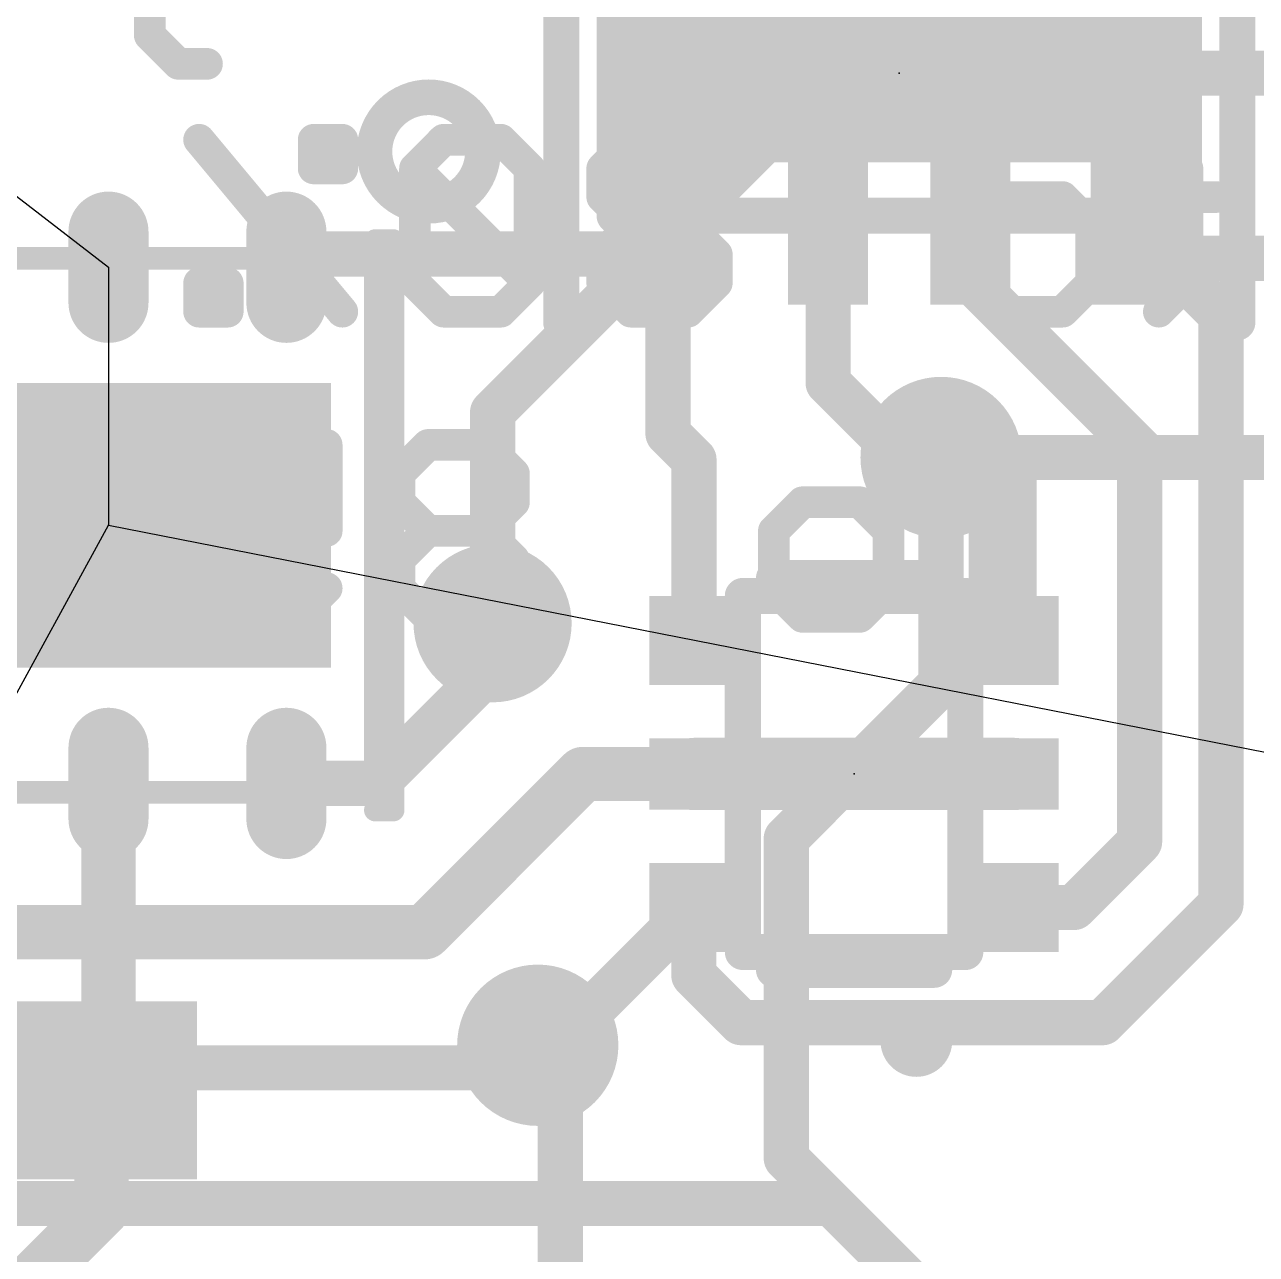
# Model space of a CAD drawing. Extents: x -0.1 to 25.5, y -0.1 to 17.9.
# Drawn here: x 12.23 to 19.15, y 4.79 to 11.7 of the extents above; entities that cross this region are included whole.
import ezdxf

# ---------------------------------------------------------------- set-up
doc = ezdxf.new("R2010")
doc.units = 0
for name, color, linetype in [('1', 12, 'CONTINUOUS'), ('16', 5, 'CONTINUOUS'), ('18', 110, 'CONTINUOUS'), ('19', 53, 'CONTINUOUS'), ('21', 40, 'CONTINUOUS'), ('22', 6, 'CONTINUOUS'), ('23', 53, 'CONTINUOUS'), ('51', 253, 'CONTINUOUS')]:
    doc.layers.add(name, color=color, linetype=linetype)

# ---------------------------------------------------------------- blocks, each defined once
blk = doc.blocks.new('RECT')
blk.add_solid([(-0.5, -0.5), (0.5, -0.5), (-0.5, 0.5), (0.5, 0.5)])
blk = doc.blocks.new('RECT136000X72000R100')
at = {"const_width": 0.225}
blk.add_lwpolyline([(0.3125, 0), (0.3125, 0, 0.4142), (0.2, 0.1125), (-0.2, 0.1125, 0.4142), (-0.3125, 0), (-0.3125, 0, 0.4142), (-0.2, -0.1125), (0.2, -0.1125, 0.4142)], format="xyb", close=True, dxfattribs=at)
blk.add_solid([(-0.2254, -0.0254), (0.2254, -0.0254), (-0.2254, 0.0254), (0.2254, 0.0254)])
blk = doc.blocks.new('ROUNDV')
at = {"const_width": 0.5}
blk.add_lwpolyline([(0, -0.25, 1), (0, 0.25, 1), (0, -0.25)], format="xyb", dxfattribs=at)

msp = doc.modelspace()

# ---------------------------------------------------------------- linework, layer by layer
at = {"layer": '1'}
for points, const_width in [([(15.845, 11.714), (15.845, 12.28)], 0.3048), ([(17.545, 12.28), (17.545, 11.703)], 0.3048), ([(16.129, 11.43), (15.845, 11.714)], 0.3048), ([(17.545, 11.703), (17.272, 11.43)], 0.3048), ([(17.272, 11.43), (16.129, 11.43)], 0.3048), ([(17.545, 10.941), (18.034, 11.43)], 0.254), ([(18.034, 11.43), (19.685, 11.43)], 0.254), ([(17.545, 10.58), (17.545, 10.941)], 0.254), ([(15.845, 10.414), (15.845, 10.58)], 0.254), ([(16.745, 10.58), (16.745, 9.691)], 0.254), ([(17.545, 10.58), (17.545, 10.268)], 0.254), ([(18.635, 10.39), (18.445, 10.58)], 0.254), ([(18.445, 10.58), (18.953, 10.072)], 0.254), ([(13.7, 10.34), (13.774, 10.414)], 0.254), ([(13.774, 10.414), (15.845, 10.414)], 0.254), ([(15.845, 9.405), (15.845, 10.414)], 0.254), ([(20.346, 10.39), (18.635, 10.39)], 0.254), ([(17.545, 10.268), (18.4958, 9.3172)], 0.254), ([(18.953, 10.072), (18.953, 6.761)], 0.254), ([(17.165, 9.271), (16.745, 9.691)], 0.254), ([(15.991, 9.259), (15.845, 9.405)], 0.254), ([(18.4958, 9.3172), (18.4958, 7.112)], 0.254), ([(15.991, 8.243), (15.991, 9.259)], 0.254), ([(17.165, 9.271), (17.38, 9.271)], 0.254), ([(17.38, 9.271), (17.38, 9.132)], 0.254), ([(17.791, 9.132), (17.38, 9.132)], 0.254), ([(17.791, 9.132), (17.791, 8.243)], 0.254), ([(14.859, 8.3399), (14.859, 8.091)], 0.254), ([(14.859, 8.091), (14.208, 7.44)], 0.254), ([(15.991, 7.493), (17.791, 7.493)], 0.4064), ([(14.478, 6.604), (15.367, 7.493)], 0.3048), ([(15.367, 7.493), (15.991, 7.493)], 0.3048), ([(12.7, 7.44), (12.7, 6.604)], 0.3048), ([(13.7, 7.44), (14.208, 7.44)], 0.254), ([(18.4958, 7.112), (18.1268, 6.743)], 0.254), ([(15.991, 6.743), (15.217, 5.969)], 0.254), ([(15.991, 6.743), (15.9905, 6.7425)], 0.254), ([(15.9905, 6.3615), (15.9905, 6.7425)], 0.254), ([(17.791, 6.743), (18.1268, 6.743)], 0.254), ([(18.953, 6.761), (18.288, 6.096)], 0.254), ([(11.43, 6.604), (12.7, 6.604)], 0.3048), ([(12.7, 5.754), (12.7, 6.604)], 0.3048), ([(12.7, 6.604), (14.478, 6.604)], 0.3048), ([(16.256, 6.096), (15.9905, 6.3615)], 0.254), ([(18.288, 6.096), (16.256, 6.096)], 0.254), ([(15.217, 5.969), (15.113, 5.969)], 0.254), ([(15.113, 5.969), (15.24, 5.842)], 0.254), ([(15.24, 5.842), (15.24, 2.54)], 0.254), ([(12.7, 5.754), (12.661, 5.715)], 0.3048), ([(12.661, 5.041), (12.661, 5.715)], 0.3048), ([(10.16, 2.54), (12.661, 5.041)], 0.3048)]:
    msp.add_lwpolyline(points, dxfattribs=dict(at, const_width=const_width))
for points, const_width in [([(15.8989, 11.7679, 1), (15.7911, 11.6601)], 0.1524), ([(17.5989, 11.6491, 1), (17.4911, 11.7569)], 0.1524), ([(15.7688, 11.714, 1), (15.9212, 11.714)], 0.1524), ([(17.4688, 11.703, 1), (17.6212, 11.703)], 0.1524), ([(16.129, 11.5062, 1), (16.129, 11.3538)], 0.1524), ([(17.272, 11.3538, 1), (17.272, 11.5062)], 0.1524), ([(16.0751, 11.3761, 1), (16.1829, 11.4839)], 0.1524), ([(17.2181, 11.4839, 1), (17.3259, 11.3761)], 0.1524), ([(18.034, 11.4935, 1), (18.034, 11.3665)], 0.127), ([(18.0789, 11.3851, 1), (17.9891, 11.4749)], 0.127), ([(17.6085, 10.941, 1), (17.4815, 10.941)], 0.127), ([(17.5001, 10.9859, 1), (17.5899, 10.8961)], 0.127), ([(15.9085, 10.58, 1), (15.7815, 10.58)], 0.127), ([(16.8085, 10.58, 1), (16.6815, 10.58)], 0.127), ([(17.6085, 10.58, 1), (17.4815, 10.58)], 0.127), ([(18.4899, 10.6249, 1), (18.4001, 10.5351)], 0.127), ([(18.4899, 10.6249, 1), (18.4001, 10.5351)], 0.127), ([(17.4815, 10.58, 1), (17.6085, 10.58)], 0.127), ([(13.774, 10.4775, 1), (13.774, 10.3505)], 0.127), ([(13.8189, 10.3691, 1), (13.7291, 10.4589)], 0.127), ([(15.9085, 10.414, 1), (15.7815, 10.414)], 0.127), ([(15.845, 10.3505, 1), (15.845, 10.4775)], 0.127), ([(15.7815, 10.414, 1), (15.9085, 10.414)], 0.127), ([(18.635, 10.4535, 1), (18.635, 10.3265)], 0.127), ([(18.5901, 10.3451, 1), (18.6799, 10.4349)], 0.127), ([(13.6551, 10.3849, 1), (13.7449, 10.2951)], 0.127), ([(17.5899, 10.3129, 1), (17.5001, 10.2231)], 0.127), ([(17.4815, 10.268, 1), (17.6085, 10.268)], 0.127), ([(19.0165, 10.072, 1), (18.8895, 10.072)], 0.127), ([(18.9081, 10.0271, 1), (18.9979, 10.1169)], 0.127), ([(16.7899, 9.7359, 1), (16.7001, 9.6461)], 0.127), ([(16.6815, 9.691, 1), (16.8085, 9.691)], 0.127), ([(15.8899, 9.4499, 1), (15.8001, 9.3601)], 0.127), ([(15.7815, 9.405, 1), (15.9085, 9.405)], 0.127), ([(18.5593, 9.3172, 1), (18.4323, 9.3172)], 0.127), ([(18.4509, 9.2723, 1), (18.5407, 9.3621)], 0.127), ([(16.0545, 9.259, 1), (15.9275, 9.259)], 0.127), ([(15.9461, 9.2141, 1), (16.0359, 9.3039)], 0.127), ([(17.165, 9.3345, 1), (17.165, 9.2075)], 0.127), ([(17.1201, 9.2261, 1), (17.2099, 9.3159)], 0.127), ([(17.4435, 9.271, 1), (17.3165, 9.271)], 0.127), ([(17.38, 9.2075, 1), (17.38, 9.3345)], 0.127), ([(17.38, 9.1955, 1), (17.38, 9.0685)], 0.127), ([(17.8545, 9.132, 1), (17.7275, 9.132)], 0.127), ([(17.791, 9.0685, 1), (17.791, 9.1955)], 0.127), ([(17.3165, 9.132, 1), (17.4435, 9.132)], 0.127), ([(14.9225, 8.3399, 1), (14.7955, 8.3399)], 0.127), ([(15.9275, 8.243, 1), (16.0545, 8.243)], 0.127), ([(17.7275, 8.243, 1), (17.8545, 8.243)], 0.127), ([(14.9039, 8.0461, 1), (14.8141, 8.1359)], 0.127), ([(14.7955, 8.091, 1), (14.9225, 8.091)], 0.127), ([(15.991, 7.5946, 1), (15.991, 7.3914)], 0.2032), ([(17.791, 7.3914, 1), (17.791, 7.5946)], 0.2032), ([(15.367, 7.5692, 1), (15.367, 7.4168)], 0.1524), ([(15.4209, 7.4391, 1), (15.3131, 7.5469)], 0.1524), ([(15.991, 7.4168, 1), (15.991, 7.5692)], 0.1524), ([(12.7762, 7.44, 1), (12.6238, 7.44)], 0.1524), ([(13.7, 7.5035, 1), (13.7, 7.3765)], 0.127), ([(14.1631, 7.4849, 1), (14.2529, 7.3951)], 0.127), ([(14.208, 7.3765, 1), (14.208, 7.5035)], 0.127), ([(18.5407, 7.0671, 1), (18.4509, 7.1569)], 0.127), ([(18.4323, 7.112, 1), (18.5593, 7.112)], 0.127), ([(16.054, 6.7425, 1), (15.927, 6.7425)], 0.127), ([(16.0359, 6.6981, 1), (15.9461, 6.7879)], 0.127), ([(16.0359, 6.6981, 1), (15.9461, 6.7879)], 0.127), ([(17.791, 6.8065, 1), (17.791, 6.6795)], 0.127), ([(18.1268, 6.6795, 1), (18.1268, 6.8065)], 0.127), ([(18.9979, 6.7161, 1), (18.9081, 6.8059)], 0.127), ([(15.9456, 6.7874, 1), (16.0354, 6.6976)], 0.127), ([(18.0819, 6.7879, 1), (18.1717, 6.6981)], 0.127), ([(18.8895, 6.761, 1), (19.0165, 6.761)], 0.127), ([(12.7762, 6.604, 1), (12.6238, 6.604)], 0.1524), ([(12.7, 6.6802, 1), (12.7, 6.5278)], 0.1524), ([(12.7, 6.5278, 1), (12.7, 6.6802)], 0.1524), ([(14.4241, 6.6579, 1), (14.5319, 6.5501)], 0.1524), ([(14.478, 6.5278, 1), (14.478, 6.6802)], 0.1524), ([(12.6238, 6.604, 1), (12.7762, 6.604)], 0.1524), ([(16.0354, 6.4064, 1), (15.9456, 6.3166)], 0.127), ([(15.927, 6.3615, 1), (16.054, 6.3615)], 0.127), ([(16.256, 6.1595, 1), (16.256, 6.0325)], 0.127), ([(16.2111, 6.0511, 1), (16.3009, 6.1409)], 0.127), ([(18.2431, 6.1409, 1), (18.3329, 6.0511)], 0.127), ([(18.288, 6.0325, 1), (18.288, 6.1595)], 0.127), ([(15.113, 6.0325, 1), (15.113, 5.9055)], 0.127), ([(15.1579, 6.0139, 1), (15.0681, 5.9241)], 0.127), ([(15.217, 5.9055, 1), (15.217, 6.0325)], 0.127), ([(15.1721, 6.0139, 1), (15.2619, 5.9241)], 0.127), ([(15.3035, 5.842, 1), (15.1765, 5.842)], 0.127), ([(12.7539, 5.7001, 1), (12.6461, 5.8079)], 0.1524), ([(15.1951, 5.7971, 1), (15.2849, 5.8869)], 0.127), ([(12.7372, 5.715, 1), (12.5848, 5.715)], 0.1524), ([(12.6071, 5.7689, 1), (12.7149, 5.6611)], 0.1524), ([(12.6238, 5.754, 1), (12.7762, 5.754)], 0.1524), ([(12.7149, 4.9871, 1), (12.6071, 5.0949)], 0.1524), ([(12.5848, 5.041, 1), (12.7372, 5.041)], 0.1524)]:
    msp.add_lwpolyline(points, format="xyb", dxfattribs=dict(at, const_width=const_width))
at = {"layer": '16', "const_width": 0.254}
for points in [[(14.859, 9.525), (16.764, 11.43)], [(16.764, 11.43), (19.685, 11.43)], [(14.859, 8.3399), (14.859, 9.525)], [(21.844, 9.271), (17.38, 9.271)], [(17.38, 9.271), (17.38, 8.001)], [(17.38, 8.001), (16.51, 7.131)], [(16.51, 7.131), (16.51, 5.334)], [(14.986, 5.842), (15.113, 5.969)], [(14.986, 5.842), (7.62, 5.842)], [(16.51, 5.334), (16.764, 5.08)], [(7.5281, 5.08), (16.764, 5.08)], [(16.764, 5.08), (17.78, 4.064)]]:
    msp.add_lwpolyline(points, dxfattribs=at)
at = {"layer": '16', "const_width": 0.127}
for points in [[(16.764, 11.4935, 1), (16.764, 11.3665)], [(16.8089, 11.3851, 1), (16.7191, 11.4749)], [(14.9225, 9.525, 1), (14.7955, 9.525)], [(14.8141, 9.5699, 1), (14.9039, 9.4801)], [(17.38, 9.3345, 1), (17.38, 9.2075)], [(17.4435, 9.271, 1), (17.3165, 9.271)], [(14.7955, 8.3399, 1), (14.9225, 8.3399)], [(17.4249, 7.9561, 1), (17.3351, 8.0459)], [(17.3165, 8.001, 1), (17.4435, 8.001)], [(16.5735, 7.131, 1), (16.4465, 7.131)], [(16.4651, 7.1759, 1), (16.5549, 7.0861)], [(15.1579, 5.9241, 1), (15.0681, 6.0139)], [(14.986, 5.7785, 1), (14.986, 5.9055)], [(14.9411, 5.8869, 1), (15.0309, 5.7971)], [(16.5549, 5.3789, 1), (16.4651, 5.2891)], [(16.4465, 5.334, 1), (16.5735, 5.334)], [(16.8089, 5.1249, 1), (16.7191, 5.0351)], [(16.764, 5.0165, 1), (16.764, 5.1435)], [(16.7191, 5.0351, 1), (16.8089, 5.1249)]]:
    msp.add_lwpolyline(points, format="xyb", dxfattribs=at)
at = {"layer": '19'}
for p, q in [((10.795, 11.811), (12.7, 10.34)), ((12.7, 10.34), (12.7, 8.89)), ((10.961, 5.715), (12.7, 8.89)), ((12.7, 8.89), (20.346, 7.39))]:
    msp.add_line(p, q, dxfattribs=at)
at = {"layer": '21'}
for points, const_width in [([(15.245, 10.03), (15.245, 12.83)], 0.2032), ([(19.045, 12.83), (19.045, 10.03)], 0.2032), ([(14.2, 10.49), (14.3, 10.49)], 0.127), ([(14.3, 10.49), (14.3, 7.29)], 0.127), ([(16.441, 8.593), (17.341, 8.593)], 0.2032), ([(14.3, 7.29), (14.2, 7.29)], 0.127), ([(16.441, 6.393), (17.341, 6.393)], 0.2032)]:
    msp.add_lwpolyline(points, dxfattribs=dict(at, const_width=const_width))
for points, const_width in [([(14.5, 10.89, 1), (14.5, 11.09, 1), (14.5, 10.89)], 0.6096), ([(14.2, 10.5218, 1), (14.2, 10.4582)], 0.0635), ([(14.3318, 10.49, 1), (14.2683, 10.49)], 0.0635), ([(14.3, 10.4582, 1), (14.3, 10.5218)], 0.0635), ([(15.1942, 10.03, 1), (15.2958, 10.03)], 0.1016), ([(18.9942, 10.03, 1), (19.0958, 10.03)], 0.1016), ([(16.441, 8.6438, 1), (16.441, 8.5422)], 0.1016), ([(17.341, 8.5422, 1), (17.341, 8.6438)], 0.1016), ([(14.2, 7.3217, 1), (14.2, 7.2583)], 0.0635), ([(14.3, 7.2583, 1), (14.3, 7.3217)], 0.0635), ([(14.2683, 7.29, 1), (14.3318, 7.29)], 0.0635), ([(16.441, 6.4438, 1), (16.441, 6.3422)], 0.1016), ([(17.341, 6.3422, 1), (17.341, 6.4438)], 0.1016), ([(17.241, 5.893, 1), (17.241, 6.093, 1), (17.241, 5.893)], 0.2032)]:
    msp.add_lwpolyline(points, format="xyb", dxfattribs=dict(at, const_width=const_width))
at = {"layer": '22', "const_width": 0.1778}
for points in [[(12.9318, 12.4487), (12.9318, 11.6436)], [(12.9318, 11.6436), (13.0928, 11.4826)], [(13.0928, 11.4826), (13.2539, 11.4826)], [(14.0144, 10.0902), (13.2094, 11.0562)], [(14.0144, 11.0562), (13.8534, 11.0562)], [(13.8534, 11.0562), (13.8534, 10.8952)], [(14.0144, 10.8952), (14.0144, 11.0562)], [(14.5838, 11.0562), (14.4228, 10.8952)], [(14.9058, 11.0562), (14.5838, 11.0562)], [(15.0668, 10.8952), (14.9058, 11.0562)], [(15.6363, 11.0562), (15.4753, 10.8952)], [(15.9583, 11.0562), (15.6363, 11.0562)], [(16.1193, 10.8952), (15.9583, 11.0562)], [(13.8534, 10.8952), (14.0144, 10.8952)], [(14.4228, 10.8952), (14.4228, 10.2512)], [(15.0668, 10.2512), (14.4228, 10.8952)], [(15.0668, 10.2512), (15.0668, 10.8952)], [(15.4753, 10.8952), (15.4753, 10.7342)], [(16.1193, 10.7342), (16.1193, 10.8952)], [(18.7649, 10.8952), (18.7649, 10.2512)], [(15.4753, 10.7342), (15.6363, 10.5732)], [(15.9583, 10.5732), (16.1193, 10.7342)], [(17.5802, 10.5732), (17.7412, 10.7342)], [(17.7412, 10.7342), (18.0632, 10.7342)], [(18.0632, 10.7342), (18.2242, 10.5732)], [(18.9259, 10.7342), (18.6039, 10.7342)], [(15.6363, 10.5732), (15.4753, 10.4122)], [(15.9583, 10.5732), (15.6363, 10.5732)], [(16.1193, 10.4122), (15.9583, 10.5732)], [(17.5802, 10.2512), (17.5802, 10.5732)], [(18.2242, 10.5732), (18.2242, 10.2512)], [(15.4753, 10.4122), (15.4753, 10.2512)], [(16.1193, 10.2512), (16.1193, 10.4122)], [(13.3704, 10.2512), (13.2094, 10.2512)], [(13.2094, 10.2512), (13.2094, 10.0902)], [(13.3704, 10.0902), (13.3704, 10.2512)], [(14.4228, 10.2512), (14.5838, 10.0902)], [(14.9058, 10.0902), (15.0668, 10.2512)], [(15.4753, 10.2512), (15.6363, 10.0902)], [(15.9583, 10.0902), (16.1193, 10.2512)], [(17.7412, 10.0902), (17.5802, 10.2512)], [(18.2242, 10.2512), (18.0632, 10.0902)], [(18.7649, 10.2512), (18.6039, 10.0902)], [(13.2094, 10.0902), (13.3704, 10.0902)], [(14.5838, 10.0902), (14.9058, 10.0902)], [(15.6363, 10.0902), (15.9583, 10.0902)], [(18.0632, 10.0902), (17.7412, 10.0902)], [(12.5522, 9.3417), (12.3912, 9.1807)], [(12.7132, 9.3417), (12.5522, 9.3417)], [(12.8742, 9.1807), (12.7132, 9.3417)], [(13.2827, 9.3417), (13.9267, 9.3417)], [(13.9267, 9.3417), (13.9267, 8.8587)], [(14.4961, 9.3417), (14.3351, 9.1807)], [(14.8181, 9.3417), (14.4961, 9.3417)], [(14.9791, 9.1807), (14.8181, 9.3417)], [(12.3912, 9.1807), (12.3912, 9.0197)], [(12.8742, 9.0197), (12.8742, 9.1807)], [(14.3351, 9.1807), (14.3351, 9.0197)], [(14.9791, 9.0197), (14.9791, 9.1807)], [(17.6247, 9.1807), (17.6247, 8.5367)], [(12.3912, 9.0197), (12.5522, 8.8587)], [(12.7132, 8.8587), (12.8742, 9.0197)], [(13.4437, 9.0197), (13.2827, 8.8587)], [(13.6047, 9.0197), (13.4437, 9.0197)], [(13.9267, 8.8587), (13.6047, 9.0197)], [(14.3351, 9.0197), (14.4961, 8.8587)], [(14.8181, 8.8587), (14.9791, 9.0197)], [(16.44, 8.8587), (16.601, 9.0197)], [(16.601, 9.0197), (16.923, 9.0197)], [(16.923, 9.0197), (17.0841, 8.8587)], [(17.7857, 9.0197), (17.4637, 9.0197)], [(12.5522, 8.8587), (12.7132, 8.8587)], [(13.2827, 8.8587), (13.2827, 8.5367)], [(14.4961, 8.8587), (14.3351, 8.6977)], [(14.8181, 8.8587), (14.4961, 8.8587)], [(14.9791, 8.6977), (14.8181, 8.8587)], [(16.44, 8.5367), (16.44, 8.8587)], [(17.0841, 8.8587), (17.0841, 8.5367)], [(14.3351, 8.6977), (14.3351, 8.5367)], [(14.9791, 8.5367), (14.9791, 8.6977)], [(13.2827, 8.5367), (13.4437, 8.3757)], [(13.7657, 8.3757), (13.9267, 8.5367)], [(14.3351, 8.5367), (14.4961, 8.3757)], [(14.8181, 8.3757), (14.9791, 8.5367)], [(16.601, 8.3757), (16.44, 8.5367)], [(17.0841, 8.5367), (16.923, 8.3757)], [(17.6247, 8.5367), (17.4637, 8.3757)], [(13.4437, 8.3757), (13.7657, 8.3757)], [(14.4961, 8.3757), (14.8181, 8.3757)], [(16.923, 8.3757), (16.601, 8.3757)]]:
    msp.add_lwpolyline(points, dxfattribs=at)
at = {"layer": '22', "const_width": 0.0889}
for points in [[(12.9633, 11.6751, 1), (12.9004, 11.6122)], [(12.8874, 11.6436, 1), (12.9763, 11.6436)], [(13.0928, 11.5271, 1), (13.0928, 11.4382)], [(13.2539, 11.4382, 1), (13.2539, 11.5271)], [(13.0614, 11.4512, 1), (13.1243, 11.5141)], [(13.2435, 11.0846, 1), (13.1752, 11.0277)], [(13.8978, 11.0562, 1), (13.8089, 11.0562)], [(13.8534, 11.1006, 1), (13.8534, 11.0117)], [(14.0588, 11.0562, 1), (13.9699, 11.0562)], [(14.0144, 11.0117, 1), (14.0144, 11.1006)], [(14.5838, 11.1006, 1), (14.5838, 11.0117)], [(14.6153, 11.0247, 1), (14.5524, 11.0876)], [(14.9373, 11.0876, 1), (14.8744, 11.0247)], [(14.9058, 11.0117, 1), (14.9058, 11.1006)], [(15.6363, 11.1006, 1), (15.6363, 11.0117)], [(15.6677, 11.0247, 1), (15.6049, 11.0876)], [(15.9897, 11.0876, 1), (15.9269, 11.0247)], [(15.9583, 11.0117, 1), (15.9583, 11.1006)], [(13.8089, 10.8952, 1), (13.8978, 10.8952)], [(13.8534, 10.9396, 1), (13.8534, 10.8507)], [(13.9699, 10.8952, 1), (14.0588, 10.8952)], [(14.0144, 10.8507, 1), (14.0144, 10.9396)], [(14.4673, 10.8952, 1), (14.3784, 10.8952)], [(14.4543, 10.9266, 1), (14.3914, 10.8637)], [(14.3914, 10.9266, 1), (14.4543, 10.8637)], [(15.1113, 10.8952, 1), (15.0224, 10.8952)], [(15.0354, 10.8637, 1), (15.0983, 10.9266)], [(15.5197, 10.8952, 1), (15.4308, 10.8952)], [(15.4439, 10.9266, 1), (15.5067, 10.8637)], [(16.1638, 10.8952, 1), (16.0748, 10.8952)], [(16.0879, 10.8637, 1), (16.1507, 10.9266)], [(18.8093, 10.8952, 1), (18.7204, 10.8952)], [(15.5067, 10.7656, 1), (15.4439, 10.7027)], [(16.1507, 10.7027, 1), (16.0879, 10.7656)], [(17.7412, 10.7786, 1), (17.7412, 10.6897)], [(17.7726, 10.7027, 1), (17.7098, 10.7656)], [(18.0946, 10.7656, 1), (18.0318, 10.7027)], [(18.0632, 10.6897, 1), (18.0632, 10.7786)], [(18.6039, 10.7786, 1), (18.6039, 10.6897)], [(18.9259, 10.6897, 1), (18.9259, 10.7786)], [(15.4308, 10.7342, 1), (15.5197, 10.7342)], [(16.0748, 10.7342, 1), (16.1638, 10.7342)], [(15.6363, 10.6176, 1), (15.6363, 10.5287)], [(15.6677, 10.5417, 1), (15.6049, 10.6046)], [(15.9897, 10.6046, 1), (15.9269, 10.5417)], [(15.9583, 10.5287, 1), (15.9583, 10.6176)], [(17.6247, 10.5732, 1), (17.5358, 10.5732)], [(18.2687, 10.5732, 1), (18.1798, 10.5732)], [(15.6049, 10.5417, 1), (15.6677, 10.6046)], [(15.9269, 10.6046, 1), (15.9897, 10.5417)], [(17.5488, 10.6046, 1), (17.6116, 10.5417)], [(18.1928, 10.5417, 1), (18.2556, 10.6046)], [(15.5197, 10.4122, 1), (15.4308, 10.4122)], [(15.4439, 10.4436, 1), (15.5067, 10.3807)], [(16.1638, 10.4122, 1), (16.0748, 10.4122)], [(16.0879, 10.3807, 1), (16.1507, 10.4436)], [(13.2538, 10.2512, 1), (13.1649, 10.2512)], [(13.2094, 10.2956, 1), (13.2094, 10.2067)], [(13.4148, 10.2512, 1), (13.3259, 10.2512)], [(13.3704, 10.2067, 1), (13.3704, 10.2956)], [(14.4543, 10.2826, 1), (14.3914, 10.2197)], [(15.0983, 10.2197, 1), (15.0354, 10.2826)], [(15.0354, 10.2197, 1), (15.0983, 10.2826)], [(15.5067, 10.2826, 1), (15.4439, 10.2197)], [(16.1507, 10.2197, 1), (16.0879, 10.2826)], [(17.6116, 10.2826, 1), (17.5488, 10.2197)], [(18.2556, 10.2197, 1), (18.1928, 10.2826)], [(18.7963, 10.2197, 1), (18.7334, 10.2826)], [(14.3784, 10.2512, 1), (14.4673, 10.2512)], [(15.0224, 10.2512, 1), (15.1113, 10.2512)], [(15.4308, 10.2512, 1), (15.5197, 10.2512)], [(16.0748, 10.2512, 1), (16.1638, 10.2512)], [(17.5358, 10.2512, 1), (17.6247, 10.2512)], [(18.1798, 10.2512, 1), (18.2687, 10.2512)], [(18.7204, 10.2512, 1), (18.8093, 10.2512)], [(13.2094, 10.1346, 1), (13.2094, 10.0457)], [(13.3704, 10.0457, 1), (13.3704, 10.1346)], [(14.5838, 10.1346, 1), (14.5838, 10.0457)], [(14.9058, 10.0457, 1), (14.9058, 10.1346)], [(15.6363, 10.1346, 1), (15.6363, 10.0457)], [(15.9583, 10.0457, 1), (15.9583, 10.1346)], [(17.7412, 10.1346, 1), (17.7412, 10.0457)], [(18.0632, 10.0457, 1), (18.0632, 10.1346)], [(13.1649, 10.0902, 1), (13.2538, 10.0902)], [(13.3259, 10.0902, 1), (13.4148, 10.0902)], [(13.9802, 10.0617, 1), (14.0485, 10.1186)], [(14.5524, 10.0587, 1), (14.6153, 10.1216)], [(14.8744, 10.1216, 1), (14.9373, 10.0587)], [(15.6049, 10.0587, 1), (15.6677, 10.1216)], [(15.9269, 10.1216, 1), (15.9897, 10.0587)], [(17.7098, 10.0587, 1), (17.7726, 10.1216)], [(18.0318, 10.1216, 1), (18.0946, 10.0587)], [(18.5724, 10.1216, 1), (18.6353, 10.0587)], [(12.5522, 9.3861, 1), (12.5522, 9.2972)], [(12.5836, 9.3102, 1), (12.5208, 9.3731)], [(12.7446, 9.3731, 1), (12.6818, 9.3102)], [(12.7132, 9.2972, 1), (12.7132, 9.3861)], [(13.2827, 9.3861, 1), (13.2827, 9.2972)], [(13.9711, 9.3417, 1), (13.8822, 9.3417)], [(13.9267, 9.2972, 1), (13.9267, 9.3861)], [(14.4961, 9.3861, 1), (14.4961, 9.2972)], [(14.5276, 9.3102, 1), (14.4647, 9.3731)], [(14.8496, 9.3731, 1), (14.7867, 9.3102)], [(14.8181, 9.2972, 1), (14.8181, 9.3861)], [(12.4357, 9.1807, 1), (12.3468, 9.1807)], [(12.3598, 9.2121, 1), (12.4226, 9.1492)], [(12.9187, 9.1807, 1), (12.8298, 9.1807)], [(12.8428, 9.1492, 1), (12.9056, 9.2121)], [(14.3796, 9.1807, 1), (14.2907, 9.1807)], [(14.3037, 9.2121, 1), (14.3665, 9.1492)], [(15.0236, 9.1807, 1), (14.9347, 9.1807)], [(14.9477, 9.1492, 1), (15.0106, 9.2121)], [(17.6691, 9.1807, 1), (17.5802, 9.1807)], [(12.4226, 9.0511, 1), (12.3598, 8.9882)], [(12.9056, 8.9882, 1), (12.8428, 9.0511)], [(13.4437, 9.0641, 1), (13.4437, 8.9752)], [(13.4751, 8.9882, 1), (13.4122, 9.0511)], [(13.6245, 9.0594, 1), (13.5848, 8.9799)], [(13.6047, 8.9752, 1), (13.6047, 9.0641)], [(14.3665, 9.0511, 1), (14.3037, 8.9882)], [(15.0106, 8.9882, 1), (14.9477, 9.0511)], [(16.601, 9.0641, 1), (16.601, 8.9752)], [(16.6325, 8.9882, 1), (16.5696, 9.0511)], [(16.9545, 9.0511, 1), (16.8916, 8.9882)], [(16.923, 8.9752, 1), (16.923, 9.0641)], [(17.4637, 9.0641, 1), (17.4637, 8.9752)], [(17.7857, 8.9752, 1), (17.7857, 9.0641)], [(12.3468, 9.0197, 1), (12.4357, 9.0197)], [(12.8298, 9.0197, 1), (12.9187, 9.0197)], [(14.2907, 9.0197, 1), (14.3796, 9.0197)], [(14.9347, 9.0197, 1), (15.0236, 9.0197)], [(12.5522, 8.9031, 1), (12.5522, 8.8142)], [(12.5208, 8.8272, 1), (12.5836, 8.8901)], [(12.6818, 8.8901, 1), (12.7446, 8.8272)], [(12.7132, 8.8142, 1), (12.7132, 8.9031)], [(13.2512, 8.8901, 1), (13.3141, 8.8272)], [(13.3271, 8.8587, 1), (13.2382, 8.8587)], [(13.9068, 8.8189, 1), (13.9466, 8.8984)], [(14.4961, 8.9031, 1), (14.4961, 8.8142)], [(14.5276, 8.8272, 1), (14.4647, 8.8901)], [(14.4647, 8.8272, 1), (14.5276, 8.8901)], [(14.8496, 8.8901, 1), (14.7867, 8.8272)], [(14.7867, 8.8901, 1), (14.8496, 8.8272)], [(14.8181, 8.8142, 1), (14.8181, 8.9031)], [(16.4086, 8.8901, 1), (16.4715, 8.8272)], [(16.4845, 8.8587, 1), (16.3956, 8.8587)], [(17.1285, 8.8587, 1), (17.0396, 8.8587)], [(17.0526, 8.8272, 1), (17.1155, 8.8901)], [(13.8822, 8.8587, 1), (13.9711, 8.8587)], [(14.3796, 8.6977, 1), (14.2907, 8.6977)], [(14.3037, 8.7291, 1), (14.3665, 8.6662)], [(15.0236, 8.6977, 1), (14.9347, 8.6977)], [(14.9477, 8.6662, 1), (15.0106, 8.7291)], [(13.3141, 8.5681, 1), (13.2512, 8.5052)], [(13.9581, 8.5052, 1), (13.8952, 8.5681)], [(14.3665, 8.5681, 1), (14.3037, 8.5052)], [(15.0106, 8.5052, 1), (14.9477, 8.5681)], [(16.4715, 8.5681, 1), (16.4086, 8.5052)], [(17.1155, 8.5052, 1), (17.0526, 8.5681)], [(17.6561, 8.5052, 1), (17.5933, 8.5681)], [(13.2382, 8.5367, 1), (13.3271, 8.5367)], [(14.2907, 8.5367, 1), (14.3796, 8.5367)], [(14.9347, 8.5367, 1), (15.0236, 8.5367)], [(16.3956, 8.5367, 1), (16.4845, 8.5367)], [(17.0396, 8.5367, 1), (17.1285, 8.5367)], [(17.5802, 8.5367, 1), (17.6691, 8.5367)], [(13.4437, 8.4201, 1), (13.4437, 8.3312)], [(13.4122, 8.3442, 1), (13.4751, 8.4071)], [(13.7342, 8.4071, 1), (13.7971, 8.3442)], [(13.7657, 8.3312, 1), (13.7657, 8.4201)], [(14.4961, 8.4201, 1), (14.4961, 8.3312)], [(14.4647, 8.3442, 1), (14.5276, 8.4071)], [(14.7867, 8.4071, 1), (14.8496, 8.3442)], [(14.8181, 8.3312, 1), (14.8181, 8.4201)], [(16.601, 8.4201, 1), (16.601, 8.3312)], [(16.5696, 8.3442, 1), (16.6325, 8.4071)], [(16.8916, 8.4071, 1), (16.9545, 8.3442)], [(16.923, 8.3312, 1), (16.923, 8.4201)], [(17.4323, 8.4071, 1), (17.4951, 8.3442)]]:
    msp.add_lwpolyline(points, format="xyb", dxfattribs=at)
at = {"layer": '23'}
for p in [(17.145, 11.43), (12.7, 8.89), (16.891, 7.493)]:
    msp.add_point(p, dxfattribs=at)
at = {"layer": '51'}
for points, const_width in [([(15.545, 10.63), (15.545, 12.23)], 0.2032), ([(18.745, 12.23), (18.745, 10.63)], 0.2032), ([(18.745, 10.63), (15.545, 10.63)], 0.2032), ([(11.2, 10.39), (14.2, 10.39)], 0.127), ([(14.2, 10.39), (14.2, 7.39)], 0.127), ([(16.266, 8.493), (17.516, 8.493)], 0.2032), ([(16.266, 6.493), (16.266, 8.493)], 0.2032), ([(17.516, 8.493), (17.516, 6.493)], 0.2032), ([(14.2, 7.39), (11.2, 7.39)], 0.127), ([(17.516, 6.493), (16.266, 6.493)], 0.2032)]:
    msp.add_lwpolyline(points, dxfattribs=dict(at, const_width=const_width))
for points, const_width in [([(15.545, 10.6808, 1), (15.545, 10.5792)], 0.1016), ([(18.745, 10.5792, 1), (18.745, 10.6808)], 0.1016), ([(15.4942, 10.63, 1), (15.5958, 10.63)], 0.1016), ([(18.6942, 10.63, 1), (18.7958, 10.63)], 0.1016), ([(14.2318, 10.39, 1), (14.1683, 10.39)], 0.0635), ([(14.2, 10.3582, 1), (14.2, 10.4218)], 0.0635), ([(12.7, 8.17, 1), (12.7, 9.61, 1), (12.7, 8.17)], 0.127), ([(12.7, 8.44, 1), (12.7, 9.34, 1), (12.7, 8.44)], 0.127), ([(16.266, 8.5438, 1), (16.266, 8.4422)], 0.1016), ([(16.3168, 8.493, 1), (16.2152, 8.493)], 0.1016), ([(17.5668, 8.493, 1), (17.4652, 8.493)], 0.1016), ([(17.516, 8.4422, 1), (17.516, 8.5438)], 0.1016), ([(14.1683, 7.39, 1), (14.2318, 7.39)], 0.0635), ([(14.2, 7.3583, 1), (14.2, 7.4218)], 0.0635), ([(16.266, 6.5438, 1), (16.266, 6.4422)], 0.1016), ([(17.516, 6.4422, 1), (17.516, 6.5438)], 0.1016), ([(16.2152, 6.493, 1), (16.3168, 6.493)], 0.1016), ([(17.4652, 6.493, 1), (17.5668, 6.493)], 0.1016)]:
    msp.add_lwpolyline(points, format="xyb", dxfattribs=dict(at, const_width=const_width))

# ---------------------------------------------------------------- block references
at = {"layer": '1'}
for p, xscale, yscale, rotation in [((15.845, 10.58), 0.45, 0.9, 180), ((16.745, 10.58), 0.45, 0.9, 180), ((17.545, 10.58), 0.45, 0.9, 180), ((18.445, 10.58), 0.45, 0.9, 180), ((12.7, 8.89), 1.6, 2.5, 270), ((15.991, 8.243), 0.5, 0.5, 90), ((17.791, 8.243), 0.5, 0.5, 90), ((15.991, 7.493), 0.4, 0.5, 90), ((17.791, 7.493), 0.4, 0.5, 90), ((15.991, 6.743), 0.5, 0.5, 90), ((17.791, 6.743), 0.5, 0.5, 90)]:
    msp.add_blockref('RECT', p, dxfattribs=dict(at, xscale=xscale, yscale=yscale, rotation=rotation))
at = {"layer": '1', "rotation": 270}
for p in [(12.7, 10.34), (13.7, 10.34), (12.7, 7.44), (13.7, 7.44)]:
    msp.add_blockref('RECT136000X72000R100', p, dxfattribs=at)
at = {"layer": '1', "xscale": 1.075, "rotation": 180}
msp.add_blockref('RECT', (12.661, 5.715), dxfattribs=at)
at = {"layer": '18'}
for p, xscale, yscale in [((17.38, 9.271), 0.9064, 0.9064), ((17.38, 9.271), 0.9064, 0.9064), ((14.859, 8.3399), 0.889, 0.889), ((14.859, 8.3399), 0.889, 0.889), ((15.113, 5.969), 0.9064, 0.9064), ((15.113, 5.969), 0.9064, 0.9064)]:
    msp.add_blockref('ROUNDV', p, dxfattribs=dict(at, xscale=xscale, yscale=yscale))
at = {"layer": '51', "xscale": 3.1, "rotation": 180}
msp.add_blockref('RECT', (17.145, 11.43), dxfattribs=at)
at = {"layer": '51'}
for p, xscale, yscale, rotation in [((16.016, 8.143), 0.25, 0.35, 90), ((17.766, 8.143), 0.25, 0.35, 90), ((16.016, 7.493), 0.25, 0.35, 90), ((17.766, 7.493), 0.25, 0.35, 90), ((16.016, 6.843), 0.25, 0.35, 90), ((17.766, 6.843), 0.25, 0.35, 90), ((12.3992, 5.7099), 0.5001, 0.95, 180)]:
    msp.add_blockref('RECT', p, dxfattribs=dict(at, xscale=xscale, yscale=yscale, rotation=rotation))

doc.saveas('drawing.dxf')
